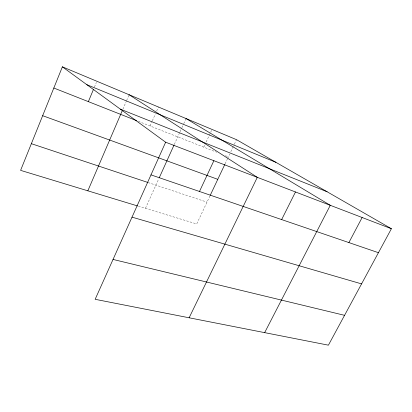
<?xml version="1.0" encoding="UTF-8"?>
<svg xmlns="http://www.w3.org/2000/svg" width="412" height="412" viewBox="0 0 412 412"><rect width="100%" height="100%" fill="white"/><g stroke="black" fill="none" stroke-linecap="round" stroke-linejoin="round"><path stroke-width="0.31" stroke-dasharray="2.06 1.54" d="M94.441 87.076L96.382 82.415M122.905 109.175L126.376 101.089M126.623 100.513L128.858 95.316M150.076 125.964L152.105 121.37M152.358 120.793L155.396 113.903M156.663 111.029L158.435 107.007M145.431 208.343L158.795 178.777M174.302 144.468L179.807 132.288M180.065 131.716L181.62 128.281M181.877 127.705L183.428 124.27M183.69 123.698L186.018 118.548M203.801 147.146L204.857 144.854M206.18 141.996L210.414 132.844M210.676 132.273L212 129.414M209.971 195.87L196.715 223.948L138.144 206.129M225.137 163.765L227.316 159.15M227.589 158.574L229.757 153.98M230.838 151.693L234.083 144.823M234.351 144.252L236.514 139.668M148.047 182.521L207.009 202.148M138.314 121.329L216.686 152.224M225.477 155.69L228.403 156.843"/><path stroke-width="0.62" d="M62.377 66.826L165.639 142.217L95.151 299.308L328.416 345.174L391.4 228.727L236.514 139.668L62.377 66.826L20.6 170.357L137.536 205.943M88.369 101.635L93.467 89.409M87.844 190.818L122.41 110.328M159.315 177.618L174.034 145.055M199.485 191.477L213.885 160.701M210.244 195.303L224.864 164.342M189.123 317.786L257.304 177.34L129.105 94.739M281.648 219.581L295.481 191.971M264.659 332.639L330.285 205.305L186.018 118.548M348.887 242.58L362.138 217.51M113.043 259.436L344.561 315.329M132.015 217.15L361.566 283.889M31.363 143.685L147.439 182.32M150.983 174.884L378.437 252.69M42.657 115.695L217.783 179.333M165.639 142.217L391.4 228.727M53.823 88.019L136.552 120.634M120.335 109.139L327.066 191.734M86.834 84.676L275.937 162.338"/></g></svg>
